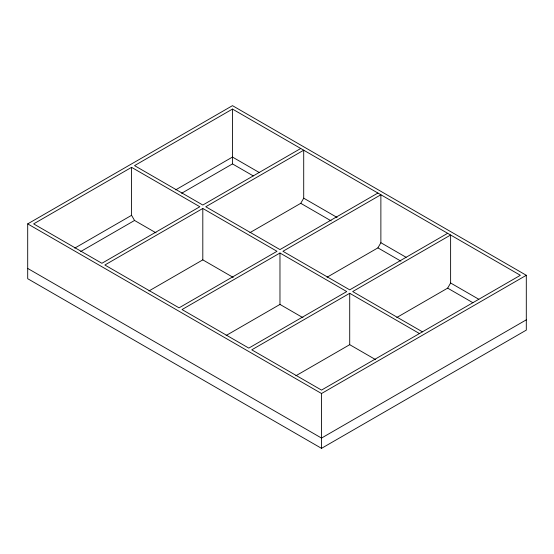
<?xml version="1.0" encoding="UTF-8"?>
<svg xmlns="http://www.w3.org/2000/svg" width="554" height="554" viewBox="0 0 554 554"><rect width="100%" height="100%" fill="white"/><g stroke="black" fill="none" stroke-linecap="round" stroke-linejoin="round"><path stroke-width="0.83" d="M249.889 232.68L300.746 203.318L303.71 198.18L303.71 150.203L205.769 206.746L279.971 249.584L377.904 193.041M327.054 277.229L377.904 247.873L380.875 242.728L380.875 194.752L282.935 251.294L349.712 289.853L447.653 233.303M396.803 317.497L447.653 288.135L450.617 282.997L450.617 235.021L352.683 291.563L422.425 331.832M27.7 223.885L232.479 105.655L526.3 275.29L526.3 330.115L321.521 448.345L27.7 278.71L27.7 223.885L321.521 393.513L526.3 275.29M131.575 167.336L33.635 223.885L101.894 263.288L199.835 206.746L131.575 167.336L131.575 215.312L134.546 220.457L156.062 232.881M419.454 333.543L349.712 293.281L251.772 349.823L321.521 390.092L520.365 275.29L232.479 109.076L134.546 165.625L202.806 205.035L300.746 148.486M74.755 248.123L131.575 215.312M175.66 189.863L232.479 157.059L259.196 172.481M80.704 251.544L134.546 220.457M181.629 193.27L232.479 163.908L253.254 175.902M202.806 208.463L104.865 265.006L179.06 307.844L277 251.294L202.806 208.463L202.806 259.868L148.964 290.954M279.971 253.012L182.031 309.554L248.808 348.106L346.742 291.563L279.971 253.012L279.971 304.416L226.129 335.502M295.871 375.771L349.712 344.685L375.681 359.678M526.3 319.838L321.521 438.069L27.7 268.434M303.71 198.18L337.102 217.459M380.875 242.728L406.103 257.298M450.617 282.997L478.815 299.278M300.746 203.318L331.16 220.887M377.904 247.873L400.909 261.149M447.653 288.135L472.881 302.706M202.806 259.868L233.227 277.429M279.971 304.416L302.969 317.698M349.712 293.281L349.712 344.685M321.521 393.513L321.521 448.345M232.479 109.076L232.479 163.908"/></g></svg>
